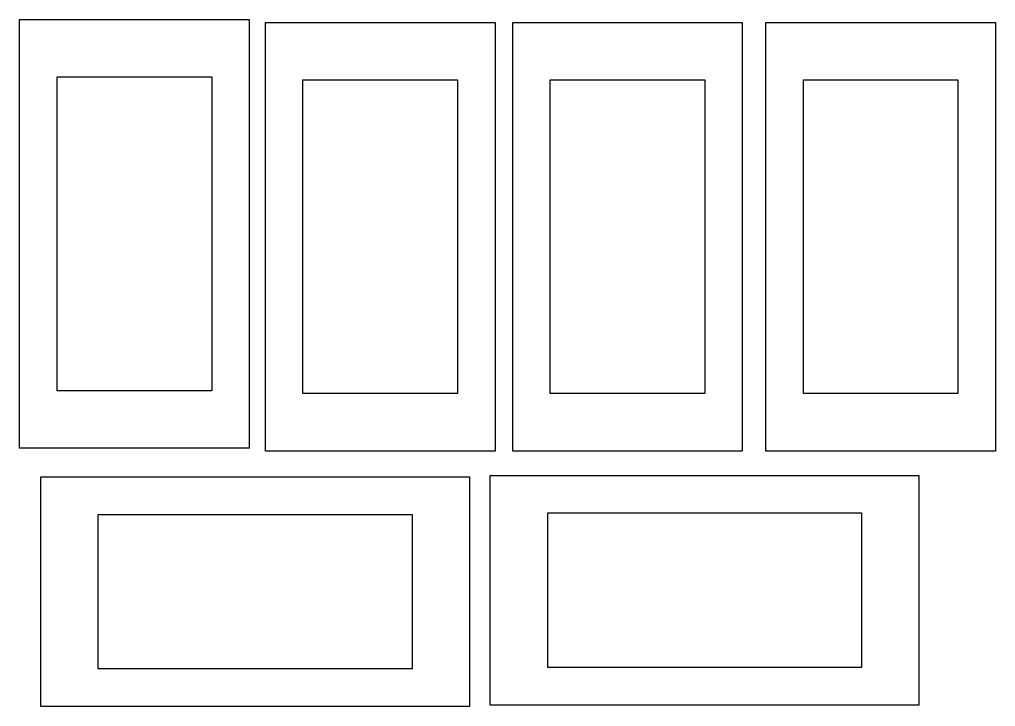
# Model space of a CAD drawing. Header units: inches. Extents: x 10 to 265, y 15 to 194.
import ezdxf

# ---------------------------------------------------------------- set-up
doc = ezdxf.new("R2010")
doc.units = ezdxf.units.IN
doc.layers.add('Predeterminado', color=7, linetype='Continuous')
doc.layers.add('RC2_ACOPLESERVO', color=7, linetype='Continuous')

# ---------------------------------------------------------------- blocks, each defined once
blk = doc.blocks.new('SE')
at = {"layer": 'RC2_ACOPLESERVO', "color": 7, "linetype": 'Continuous', "ltscale": 25.4}
for p, q in [((10.31, 82.32), (10.31, 194.32)), ((10.31, 194.32), (70.31, 194.32)), ((70.31, 194.32), (70.31, 82.32)), ((20.11, 97.32), (20.11, 179.32)), ((20.11, 179.32), (60.51, 179.32)), ((60.51, 179.32), (60.51, 97.32)), ((60.51, 97.32), (20.11, 97.32)), ((70.31, 82.32), (10.31, 82.32))]:
    blk.add_line(p, q, dxfattribs=at)
blk = doc.blocks.new('SE1')
at = {"layer": 'RC2_ACOPLESERVO', "color": 7, "linetype": 'Continuous', "ltscale": 25.4}
for p, q in [((74.54, 81.56), (74.54, 193.56)), ((74.54, 193.56), (134.54, 193.56)), ((134.54, 193.56), (134.54, 81.56)), ((84.34, 96.56), (84.34, 178.56)), ((84.34, 178.56), (124.74, 178.56)), ((124.74, 178.56), (124.74, 96.56)), ((124.74, 96.56), (84.34, 96.56)), ((134.54, 81.56), (74.54, 81.56))]:
    blk.add_line(p, q, dxfattribs=at)
blk = doc.blocks.new('SE2')
at = {"layer": 'RC2_ACOPLESERVO', "color": 7, "linetype": 'Continuous', "ltscale": 25.4}
for p, q in [((139.15, 81.56), (139.15, 193.56)), ((139.15, 193.56), (199.15, 193.56)), ((199.15, 193.56), (199.15, 81.56)), ((148.95, 96.56), (148.95, 178.56)), ((148.95, 178.56), (189.35, 178.56)), ((189.35, 178.56), (189.35, 96.56)), ((189.35, 96.56), (148.95, 96.56)), ((199.15, 81.56), (139.15, 81.56))]:
    blk.add_line(p, q, dxfattribs=at)
blk = doc.blocks.new('SE3')
at = {"layer": 'RC2_ACOPLESERVO', "color": 7, "linetype": 'Continuous', "ltscale": 25.4}
for p, q in [((205.29, 81.56), (205.29, 193.56)), ((205.29, 193.56), (265.29, 193.56)), ((265.29, 193.56), (265.29, 81.56)), ((215.09, 96.56), (215.09, 178.56)), ((215.09, 178.56), (255.49, 178.56)), ((255.49, 178.56), (255.49, 96.56)), ((255.49, 96.56), (215.09, 96.56)), ((265.29, 81.56), (205.29, 81.56))]:
    blk.add_line(p, q, dxfattribs=at)
blk = doc.blocks.new('SE4')
at = {"layer": 'RC2_ACOPLESERVO', "color": 7, "linetype": 'Continuous', "ltscale": 25.4}
for p, q in [((15.85, 74.82), (127.85, 74.82)), ((15.85, 14.82), (15.85, 74.82)), ((127.85, 74.82), (127.85, 14.82)), ((30.85, 65.02), (112.85, 65.02)), ((30.85, 24.62), (30.85, 65.02)), ((112.85, 65.02), (112.85, 24.62)), ((112.85, 24.62), (30.85, 24.62)), ((127.85, 14.82), (15.85, 14.82))]:
    blk.add_line(p, q, dxfattribs=at)
blk = doc.blocks.new('SE5')
at = {"layer": 'RC2_ACOPLESERVO', "color": 7, "linetype": 'Continuous', "ltscale": 25.4}
for p, q in [((133.3, 75.2), (245.3, 75.2)), ((133.3, 15.2), (133.3, 75.2)), ((245.3, 75.2), (245.3, 15.2)), ((148.3, 65.4), (230.3, 65.4)), ((148.3, 25), (148.3, 65.4)), ((230.3, 65.4), (230.3, 25)), ((230.3, 25), (148.3, 25)), ((245.3, 15.2), (133.3, 15.2))]:
    blk.add_line(p, q, dxfattribs=at)

msp = doc.modelspace()

# ---------------------------------------------------------------- block references
at = {"layer": 'Predeterminado'}
for name in ['SE', 'SE1', 'SE2', 'SE3', 'SE4', 'SE5']:
    msp.add_blockref(name, (0, 0), dxfattribs=at)

doc.saveas('drawing.dxf')
